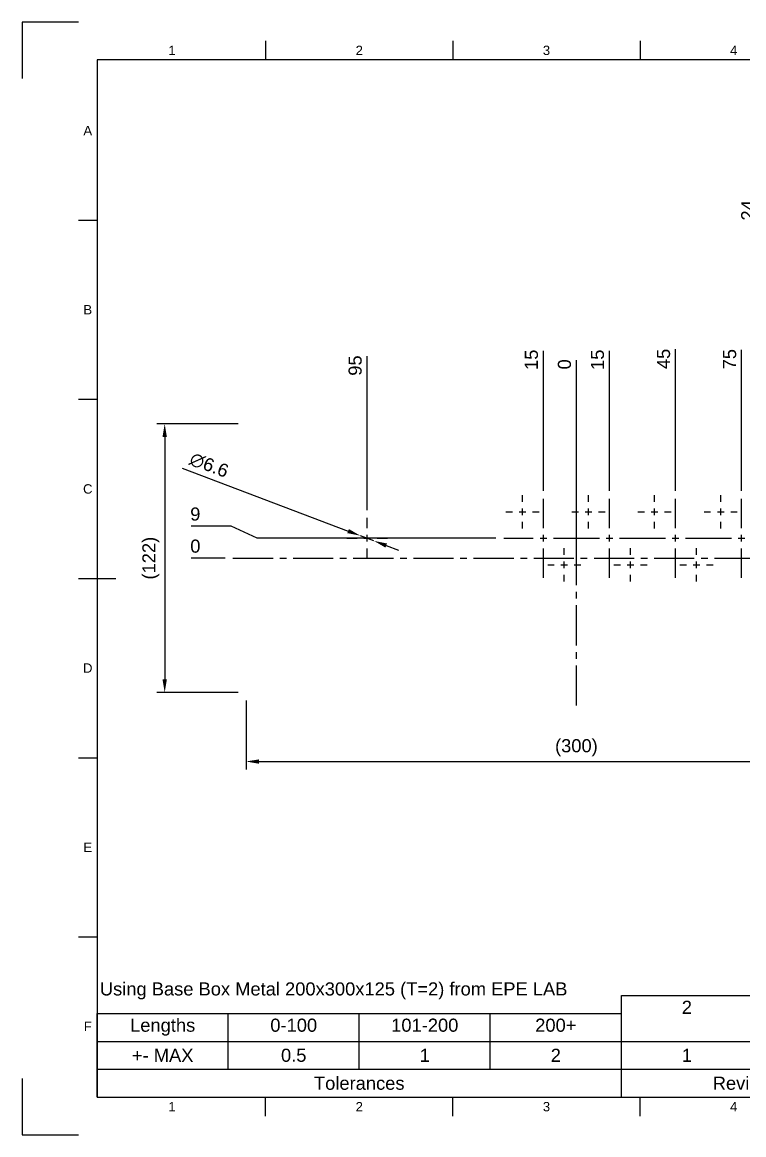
# Paper-space layout 'Sheet1' of a CAD drawing. Header units: millimetres. Extents: x 0 to 420, y 0 to 297.
# Drawn here: x 0 to 192.7, y 0 to 297 of the extents above; entities that cross this region are included whole.
import ezdxf
from ezdxf.enums import TextEntityAlignment as Align

# ---------------------------------------------------------------- set-up
doc = ezdxf.new("R2010")
doc.units = ezdxf.units.MM
doc.header["$LTSCALE"] = 0.75
doc.linetypes.add('CENTER2', pattern=[28.575, 19.05, -3.175, 3.175, -3.175])
for name, color, linetype, lineweight in [('BORDER', 7, 'Continuous', 25), ('Custom Tables', 7, 'Continuous', 25), ('FD_Dimensions', 7, 'Continuous', 25), ('Notes', 7, 'Continuous', 25), ('Smart Centers', 7, 'CENTER2', 25)]:
    doc.layers.add(name, color=color, linetype=linetype, lineweight=lineweight)
doc.styles.add('FusionTitle', font='arial.ttf')
doc.styles.get("Standard").update_dxf_attribs({"font": 'arial.ttf'})
doc.dimstyles.new('Dim-ISO-25', dxfattribs={"dimtxt": 3.5, "dimasz": 3.5, "dimexe": 2.1, "dimexo": 2.1, "dimgap": 1.4, "dimtad": 1, "dimzin": 12, "dimdsep": 46, "dimtxsty": 'Standard', "dimcen": 0, "dimazin": 3, "dimtp": 0.1, "dimtm": 0.1, "dimtfac": 0.714286, "dimtmove": 0, "dimatfit": 3, "dimfxl": 1, "dimtzin": 12, "dimarcsym": 0})

# ---------------------------------------------------------------- blocks, each defined once
blk = doc.blocks.new('ISO_A3_SHEET')
at = {"layer": 'BORDER'}
for p, q in [((65, 292), (65, 287)), ((115, 292), (115, 287)), ((165, 292), (165, 287)), ((410, 287), (20, 287)), ((20, 287), (20, 10)), ((15, 244.16666), (20, 244.16666)), ((15, 196.33333), (20, 196.33333)), ((15, 148.5), (25, 148.5)), ((15, 100.66667), (20, 100.66667)), ((15, 52.83334), (20, 52.83334)), ((20, 10), (410, 10)), ((65, 5), (65, 10)), ((115, 5), (115, 10)), ((165, 5), (165, 10))]:
    blk.add_line(p, q, dxfattribs=at)
at = {"layer": 'Defpoints'}
for p, q in [((15, 297), (0, 297)), ((0, 297), (0, 282)), ((0, 15), (0, 0)), ((0, 0), (15, 0))]:
    blk.add_line(p, q, dxfattribs=at)
at = {"layer": 'BORDER', "style": 'FusionTitle'}
for s, p in [('1', (40, 289.5)), ('2', (90, 289.5)), ('3', (140, 289.5)), ('4', (190, 289.5)), ('A', (17.5, 268.08333)), ('B', (17.5, 220.25)), ('C', (17.5, 172.41667)), ('D', (17.5, 124.58334)), ('E', (17.5, 76.75001)), ('F', (17.5, 28.91668)), ('1', (40, 7.5)), ('2', (90, 7.5)), ('3', (140, 7.5)), ('4', (190, 7.5))]:
    blk.add_text(s, height=2.5, dxfattribs=at).set_placement(p, align=Align.MIDDLE)
blk = doc.blocks.new('*T23')
at = {"layer": 'Custom Tables', "color": 0, "linetype": 'ByBlock', "lineweight": -2, "transparency": 16777216}
for p, q in [((0, 22.4), (140, 22.4)), ((0, 0), (0, 22.4)), ((35, 7.47), (35, 22.4)), ((70, 7.47), (70, 22.4)), ((105, 7.47), (105, 22.4)), ((140, 0), (140, 22.4)), ((0, 14.93), (140, 14.93)), ((0, 7.47), (140, 7.47)), ((0, 0), (140, 0))]:
    blk.add_line(p, q, dxfattribs=at)
at = {"layer": 'Custom Tables', "color": 0, "transparency": 16777216, "char_height": 3.5}
for s, insert, width, attachment_point in [('Lengths', (17.5, 21), 32.2, 2), ('0-100', (52.5, 21), 32.2, 2), ('101-200', (87.5, 21), 32.2, 2), ('200+', (122.5, 21), 32.2, 2), ('+- MAX', (17.5, 11.2), 32.2, 5), ('0.5', (52.5, 11.2), 32.2, 5), ('1', (87.5, 11.2), 32.2, 5), ('2', (122.5, 11.2), 32.2, 5), ('Tolerances', (70, 3.73), 137.2, 5)]:
    blk.add_mtext(s, dxfattribs=dict(at, insert=insert, width=width, attachment_point=attachment_point))
blk = doc.blocks.new('*D24')
at = {"layer": 'Defpoints', "color": 0, "transparency": 16777216}
for p in [(59.76, 118.05), (236.23, 118.05), (236.23, 99.64)]:
    blk.add_point(p, dxfattribs=at)
at = {"layer": 'FD_Dimensions', "color": 0, "lineweight": -2, "transparency": 16777216}
for p, q in [((59.76, 115.95), (59.76, 97.54)), ((236.23, 115.95), (236.23, 97.54)), ((63.26, 99.64), (232.73, 99.64))]:
    blk.add_line(p, q, dxfattribs=at)
at = {"layer": 'FD_Dimensions', "color": 0, "transparency": 16777216}
for points in [[(63.26, 100.22), (63.26, 99.05), (59.76, 99.64)], [(232.73, 100.22), (232.73, 99.05), (236.23, 99.64)]]:
    blk.add_solid(points, dxfattribs=at)
at = {"layer": 'FD_Dimensions', "color": 0, "transparency": 16777216, "insert": (147.99, 103.33), "char_height": 3.5, "attachment_point": 5}
blk.add_mtext('(300)', dxfattribs=at)
blk = doc.blocks.new('*D25')
at = {"layer": 'Defpoints', "color": 0, "transparency": 16777216}
for p in [(59.76, 189.81), (38.04, 118.05), (59.76, 118.05)]:
    blk.add_point(p, dxfattribs=at)
at = {"layer": 'FD_Dimensions', "color": 0, "lineweight": -2, "transparency": 16777216}
for p, q in [((57.66, 189.81), (35.94, 189.81)), ((38.04, 186.31), (38.04, 121.55)), ((57.66, 118.05), (35.94, 118.05))]:
    blk.add_line(p, q, dxfattribs=at)
at = {"layer": 'FD_Dimensions', "color": 0, "transparency": 16777216}
for points in [[(37.46, 186.31), (38.62, 186.31), (38.04, 189.81)], [(37.46, 121.55), (38.62, 121.55), (38.04, 118.05)]]:
    blk.add_solid(points, dxfattribs=at)
at = {"layer": 'FD_Dimensions', "color": 0, "transparency": 16777216, "insert": (34.35, 153.93), "char_height": 3.5, "attachment_point": 5, "rotation": 90}
blk.add_mtext('(122)', dxfattribs=at)
blk = doc.blocks.new('*U27')
at = {"layer": 'Smart Centers', "color": 0, "ltscale": 0.75, "transparency": 16777216}
blk.add_line((0, -39.38), (0, 39.38), dxfattribs=at)
blk = doc.blocks.new('*U28')
at = {"layer": 'Smart Centers', "color": 0, "ltscale": 0.75, "transparency": 16777216}
blk.add_line((-91.74, 0), (91.74, 0), dxfattribs=at)
blk = doc.blocks.new('*U33')
at = {"layer": 'Smart Centers', "color": 0, "ltscale": 0.75, "transparency": 16777216}
for p, q in [((0, 2.68), (0, 5.44)), ((-5.44, 0), (-2.68, 0)), ((2.68, 0), (5.44, 0)), ((0, -5.44), (0, -2.68))]:
    blk.add_line(p, q, dxfattribs=at)
at = {"layer": 'Smart Centers', "color": 0, "linetype": 'Continuous', "ltscale": 0.75, "transparency": 16777216}
for p, q in [((-0.89, 0), (0.89, 0)), ((0, -0.89), (0, 0.89))]:
    blk.add_line(p, q, dxfattribs=at)
blk = doc.blocks.new('*U34')
at = {"layer": 'Smart Centers', "color": 0, "ltscale": 0.75, "transparency": 16777216}
for p, q in [((0, 2.68), (0, 4.44)), ((-4.44, 0), (-2.68, 0)), ((2.68, 0), (4.44, 0)), ((0, -4.44), (0, -2.68))]:
    blk.add_line(p, q, dxfattribs=at)
at = {"layer": 'Smart Centers', "color": 0, "linetype": 'Continuous', "ltscale": 0.75, "transparency": 16777216}
for p, q in [((-0.89, 0), (0.89, 0)), ((0, -0.89), (0, 0.89))]:
    blk.add_line(p, q, dxfattribs=at)
blk = doc.blocks.new('*U35')
at = {"layer": 'Smart Centers', "color": 0, "ltscale": 0.75, "transparency": 16777216}
for p, q in [((0, 2.68), (0, 4.44)), ((-4.44, 0), (-2.68, 0)), ((2.68, 0), (4.44, 0)), ((0, -4.44), (0, -2.68))]:
    blk.add_line(p, q, dxfattribs=at)
at = {"layer": 'Smart Centers', "color": 0, "linetype": 'Continuous', "ltscale": 0.75, "transparency": 16777216}
for p, q in [((-0.89, 0), (0.89, 0)), ((0, -0.89), (0, 0.89))]:
    blk.add_line(p, q, dxfattribs=at)
blk = doc.blocks.new('*U36')
at = {"layer": 'Smart Centers', "color": 0, "ltscale": 0.75, "transparency": 16777216}
for p, q in [((0, 2.68), (0, 10.56)), ((-10.56, 0), (-2.68, 0)), ((2.68, 0), (10.56, 0)), ((0, -10.56), (0, -2.68))]:
    blk.add_line(p, q, dxfattribs=at)
at = {"layer": 'Smart Centers', "color": 0, "linetype": 'Continuous', "ltscale": 0.75, "transparency": 16777216}
for p, q in [((-0.89, 0), (0.89, 0)), ((0, -0.89), (0, 0.89))]:
    blk.add_line(p, q, dxfattribs=at)
blk = doc.blocks.new('*U37')
at = {"layer": 'Smart Centers', "color": 0, "ltscale": 0.75, "transparency": 16777216}
for p, q in [((0, 2.68), (0, 4.44)), ((-4.44, 0), (-2.68, 0)), ((2.68, 0), (4.44, 0)), ((0, -4.44), (0, -2.68))]:
    blk.add_line(p, q, dxfattribs=at)
at = {"layer": 'Smart Centers', "color": 0, "linetype": 'Continuous', "ltscale": 0.75, "transparency": 16777216}
for p, q in [((-0.89, 0), (0.89, 0)), ((0, -0.89), (0, 0.89))]:
    blk.add_line(p, q, dxfattribs=at)
blk = doc.blocks.new('*U38')
at = {"layer": 'Smart Centers', "color": 0, "ltscale": 0.75, "transparency": 16777216}
for p, q in [((0, 2.68), (0, 4.44)), ((-4.44, 0), (-2.68, 0)), ((2.68, 0), (4.44, 0)), ((0, -4.44), (0, -2.68))]:
    blk.add_line(p, q, dxfattribs=at)
at = {"layer": 'Smart Centers', "color": 0, "linetype": 'Continuous', "ltscale": 0.75, "transparency": 16777216}
for p, q in [((-0.89, 0), (0.89, 0)), ((0, -0.89), (0, 0.89))]:
    blk.add_line(p, q, dxfattribs=at)
blk = doc.blocks.new('*U39')
at = {"layer": 'Smart Centers', "color": 0, "ltscale": 0.75, "transparency": 16777216}
for p, q in [((0, 2.68), (0, 10.56)), ((-10.56, 0), (-2.68, 0)), ((2.68, 0), (10.56, 0)), ((0, -10.56), (0, -2.68))]:
    blk.add_line(p, q, dxfattribs=at)
at = {"layer": 'Smart Centers', "color": 0, "linetype": 'Continuous', "ltscale": 0.75, "transparency": 16777216}
for p, q in [((-0.89, 0), (0.89, 0)), ((0, -0.89), (0, 0.89))]:
    blk.add_line(p, q, dxfattribs=at)
blk = doc.blocks.new('*U40')
at = {"layer": 'Smart Centers', "color": 0, "ltscale": 0.75, "transparency": 16777216}
for p, q in [((0, 2.68), (0, 10.56)), ((-10.56, 0), (-2.68, 0)), ((2.68, 0), (10.56, 0)), ((0, -10.56), (0, -2.68))]:
    blk.add_line(p, q, dxfattribs=at)
at = {"layer": 'Smart Centers', "color": 0, "linetype": 'Continuous', "ltscale": 0.75, "transparency": 16777216}
for p, q in [((-0.89, 0), (0.89, 0)), ((0, -0.89), (0, 0.89))]:
    blk.add_line(p, q, dxfattribs=at)
blk = doc.blocks.new('*U41')
at = {"layer": 'Smart Centers', "color": 0, "ltscale": 0.75, "transparency": 16777216}
for p, q in [((0, 2.68), (0, 4.44)), ((-4.44, 0), (-2.68, 0)), ((2.68, 0), (4.44, 0)), ((0, -4.44), (0, -2.68))]:
    blk.add_line(p, q, dxfattribs=at)
at = {"layer": 'Smart Centers', "color": 0, "linetype": 'Continuous', "ltscale": 0.75, "transparency": 16777216}
for p, q in [((-0.89, 0), (0.89, 0)), ((0, -0.89), (0, 0.89))]:
    blk.add_line(p, q, dxfattribs=at)
blk = doc.blocks.new('*U42')
at = {"layer": 'Smart Centers', "color": 0, "ltscale": 0.75, "transparency": 16777216}
for p, q in [((0, 2.68), (0, 4.44)), ((-4.44, 0), (-2.68, 0)), ((2.68, 0), (4.44, 0)), ((0, -4.44), (0, -2.68))]:
    blk.add_line(p, q, dxfattribs=at)
at = {"layer": 'Smart Centers', "color": 0, "linetype": 'Continuous', "ltscale": 0.75, "transparency": 16777216}
for p, q in [((-0.89, 0), (0.89, 0)), ((0, -0.89), (0, 0.89))]:
    blk.add_line(p, q, dxfattribs=at)
blk = doc.blocks.new('*U43')
at = {"layer": 'Smart Centers', "color": 0, "ltscale": 0.75, "transparency": 16777216}
for p, q in [((0, 2.68), (0, 10.56)), ((-10.56, 0), (-2.68, 0)), ((2.68, 0), (10.56, 0)), ((0, -10.56), (0, -2.68))]:
    blk.add_line(p, q, dxfattribs=at)
at = {"layer": 'Smart Centers', "color": 0, "linetype": 'Continuous', "ltscale": 0.75, "transparency": 16777216}
for p, q in [((-0.89, 0), (0.89, 0)), ((0, -0.89), (0, 0.89))]:
    blk.add_line(p, q, dxfattribs=at)
blk = doc.blocks.new('*U44')
at = {"layer": 'Smart Centers', "color": 0, "ltscale": 0.75, "transparency": 16777216}
for p, q in [((0, 2.68), (0, 4.44)), ((-4.44, 0), (-2.68, 0)), ((2.68, 0), (4.44, 0)), ((0, -4.44), (0, -2.68))]:
    blk.add_line(p, q, dxfattribs=at)
at = {"layer": 'Smart Centers', "color": 0, "linetype": 'Continuous', "ltscale": 0.75, "transparency": 16777216}
for p, q in [((-0.89, 0), (0.89, 0)), ((0, -0.89), (0, 0.89))]:
    blk.add_line(p, q, dxfattribs=at)
blk = doc.blocks.new('*D46')
at = {"layer": 'Defpoints', "color": 0, "transparency": 16777216}
for p in [(147.99, 203.13), (147.99, 153.93)]:
    blk.add_point(p, dxfattribs=at)
at = {"layer": 'FD_Dimensions', "color": 0, "lineweight": -2, "transparency": 16777216}
blk.add_line((147.99, 156.03), (147.99, 206.81), dxfattribs=at)
at = {"layer": 'FD_Dimensions', "color": 0, "transparency": 16777216, "insert": (144.81, 205.67), "char_height": 3.5, "attachment_point": 5, "rotation": 90}
blk.add_mtext('0', dxfattribs=at)
blk = doc.blocks.new('*D47')
at = {"layer": 'Defpoints', "color": 0, "transparency": 16777216}
for p in [(156.82, 203.13), (156.82, 169.79)]:
    blk.add_point(p, dxfattribs=at)
at = {"layer": 'FD_Dimensions', "color": 0, "lineweight": -2, "transparency": 16777216}
blk.add_line((156.82, 171.89), (156.82, 209.24), dxfattribs=at)
at = {"layer": 'FD_Dimensions', "color": 0, "transparency": 16777216, "insert": (153.63, 206.89), "char_height": 3.5, "attachment_point": 5, "rotation": 90}
blk.add_mtext('15', dxfattribs=at)
blk = doc.blocks.new('*D48')
at = {"layer": 'Defpoints', "color": 0, "transparency": 16777216}
for p in [(174.46, 203.13), (174.46, 169.79)]:
    blk.add_point(p, dxfattribs=at)
at = {"layer": 'FD_Dimensions', "color": 0, "lineweight": -2, "transparency": 16777216}
blk.add_line((174.46, 171.89), (174.46, 209.71), dxfattribs=at)
at = {"layer": 'FD_Dimensions', "color": 0, "transparency": 16777216, "insert": (171.28, 207.12), "char_height": 3.5, "attachment_point": 5, "rotation": 90}
blk.add_mtext('45', dxfattribs=at)
blk = doc.blocks.new('*D49')
at = {"layer": 'Defpoints', "color": 0, "transparency": 16777216}
for p in [(192.11, 203.13), (192.11, 169.79)]:
    blk.add_point(p, dxfattribs=at)
at = {"layer": 'FD_Dimensions', "color": 0, "lineweight": -2, "transparency": 16777216}
blk.add_line((192.11, 171.89), (192.11, 209.54), dxfattribs=at)
at = {"layer": 'FD_Dimensions', "color": 0, "transparency": 16777216, "insert": (188.93, 207.04), "char_height": 3.5, "attachment_point": 5, "rotation": 90}
blk.add_mtext('75', dxfattribs=at)
blk = doc.blocks.new('*D50')
at = {"layer": 'Defpoints', "color": 0, "transparency": 16777216}
for p in [(139.17, 203.13), (139.17, 169.79)]:
    blk.add_point(p, dxfattribs=at)
at = {"layer": 'FD_Dimensions', "color": 0, "lineweight": -2, "transparency": 16777216}
blk.add_line((139.17, 171.89), (139.17, 209.24), dxfattribs=at)
at = {"layer": 'FD_Dimensions', "color": 0, "transparency": 16777216, "insert": (135.98, 206.89), "char_height": 3.5, "attachment_point": 5, "rotation": 90}
blk.add_mtext('15', dxfattribs=at)
blk = doc.blocks.new('*D51')
at = {"layer": 'Defpoints', "color": 0, "transparency": 16777216}
for p in [(92.11, 201.43), (92.11, 164.67)]:
    blk.add_point(p, dxfattribs=at)
at = {"layer": 'FD_Dimensions', "color": 0, "lineweight": -2, "transparency": 16777216}
for p, q in [((92.11, 194.43), (92.11, 207.87)), ((92.11, 187.43), (92.11, 194.43)), ((92.11, 166.77), (92.11, 187.43))]:
    blk.add_line(p, q, dxfattribs=at)
at = {"layer": 'FD_Dimensions', "color": 0, "transparency": 16777216, "insert": (88.92, 205.35), "char_height": 3.5, "attachment_point": 5, "rotation": 90}
blk.add_mtext('95', dxfattribs=at)
blk = doc.blocks.new('*D52')
at = {"layer": 'Defpoints', "color": 0, "transparency": 16777216}
for p in [(48.77, 153.93), (56.26, 153.93)]:
    blk.add_point(p, dxfattribs=at)
at = {"layer": 'FD_Dimensions', "color": 0, "lineweight": -2, "transparency": 16777216}
blk.add_line((54.16, 153.93), (45.09, 153.93), dxfattribs=at)
at = {"layer": 'FD_Dimensions', "color": 0, "transparency": 16777216, "insert": (46.23, 157.12), "char_height": 3.5, "attachment_point": 5}
blk.add_mtext('0', dxfattribs=at)
blk = doc.blocks.new('*D53')
at = {"layer": 'Defpoints', "color": 0, "transparency": 16777216}
for p in [(48.77, 162.49), (128.61, 159.23)]:
    blk.add_point(p, dxfattribs=at)
at = {"layer": 'FD_Dimensions', "color": 0, "lineweight": -2, "transparency": 16777216}
for p, q in [((55.77, 162.49), (45.07, 162.49)), ((62.77, 159.23), (55.77, 162.49)), ((126.51, 159.23), (62.77, 159.23))]:
    blk.add_line(p, q, dxfattribs=at)
at = {"layer": 'FD_Dimensions', "color": 0, "transparency": 16777216, "insert": (46.22, 165.68), "char_height": 3.5, "attachment_point": 5}
blk.add_mtext('9', dxfattribs=at)
blk = doc.blocks.new('*D54')
at = {"layer": 'Defpoints', "color": 0, "transparency": 16777216}
for p in [(90.3, 159.92), (93.93, 158.54)]:
    blk.add_point(p, dxfattribs=at)
at = {"layer": 'FD_Dimensions', "color": 0, "lineweight": -2, "transparency": 16777216}
for p, q in [((42.67, 177.98), (87.02, 161.16)), ((93.93, 158.54), (90.3, 159.92)), ((97.2, 157.3), (100.47, 156.06))]:
    blk.add_line(p, q, dxfattribs=at)
at = {"layer": 'FD_Dimensions', "color": 0, "transparency": 16777216}
for points in [[(87.23, 161.7), (86.82, 160.61), (90.3, 159.92)], [(97.4, 157.84), (96.99, 156.75), (93.93, 158.54)]]:
    blk.add_solid(points, dxfattribs=at)
at = {"layer": 'FD_Dimensions', "color": 0, "transparency": 16777216, "insert": (49.9, 178.75), "char_height": 3.5, "attachment_point": 5, "rotation": 339.226}
blk.add_mtext('∅6.6', dxfattribs=at)
blk = doc.blocks.new('*D70')
at = {"layer": 'Defpoints', "color": 0, "transparency": 16777216}
for p in [(196.91, 263.93), (224.42, 263.93), (251.57, 229.64)]:
    blk.add_point(p, dxfattribs=at)
at = {"layer": 'FD_Dimensions', "color": 0, "lineweight": -2, "transparency": 16777216}
for p, q in [((222.32, 263.93), (194.81, 263.93)), ((196.91, 233.14), (196.91, 260.43)), ((249.47, 229.64), (194.81, 229.64))]:
    blk.add_line(p, q, dxfattribs=at)
at = {"layer": 'FD_Dimensions', "color": 0, "transparency": 16777216}
for points in [[(196.33, 260.43), (197.49, 260.43), (196.91, 263.93)], [(196.33, 233.14), (197.49, 233.14), (196.91, 229.64)]]:
    blk.add_solid(points, dxfattribs=at)
at = {"layer": 'FD_Dimensions', "color": 0, "transparency": 16777216, "insert": (193.75, 246.78), "char_height": 3.5, "attachment_point": 5, "rotation": 90}
blk.add_mtext('24', dxfattribs=at)
blk = doc.blocks.new('*T80')
at = {"layer": 'Custom Tables', "color": 0, "linetype": 'ByBlock', "lineweight": -2, "transparency": 16777216}
for p, q in [((0, 27.18), (70, 27.18)), ((0, 0), (0, 27.18)), ((35, 7.47), (35, 27.18)), ((70, 0), (70, 27.18)), ((0, 14.93), (70, 14.93)), ((0, 7.47), (70, 7.47)), ((0, 0), (70, 0))]:
    blk.add_line(p, q, dxfattribs=at)
at = {"layer": 'Custom Tables', "color": 0, "transparency": 16777216, "char_height": 3.5}
for s, insert, width, attachment_point in [('2', (17.5, 25.78), 32.2, 2), ('New C14 socket', (52.5, 25.78), 32.2, 2), ('1', (17.5, 11.2), 32.2, 5), ('Frst', (52.5, 11.2), 32.2, 5), ('Revisions', (35, 3.73), 67.2, 5)]:
    blk.add_mtext(s, dxfattribs=dict(at, insert=insert, width=width, attachment_point=attachment_point))

psp = doc.layouts.new('Sheet1')

# ---------------------------------------------------------------- block references
for name, p in [('*T80', (160, 10)), ('*T23', (20, 10))]:
    psp.add_blockref(name, p)
at = {"layer": 'BORDER'}
psp.add_blockref('ISO_A3_SHEET', (0, 0), dxfattribs=at)
at = {"layer": 'Smart Centers', "ltscale": 0.75}
for name, p in [('*U27', (147.9925, 153.9325)), ('*U36', (139.1689, 159.2266)), ('*U34', (133.5807, 166.2854)), ('*U39', (156.816, 159.2266)), ('*U37', (151.2278, 166.2854)), ('*U40', (174.463, 159.2266)), ('*U41', (168.8748, 166.2854)), ('*U43', (192.1101, 159.2266)), ('*U44', (186.5219, 166.2854)), ('*U33', (92.1101, 159.2266)), ('*U35', (144.7572, 152.1678)), ('*U38', (162.4042, 152.1678)), ('*U42', (180.0513, 152.1678)), ('*U28', (147.9925, 153.9325))]:
    psp.add_blockref(name, p, dxfattribs=at)

# ---------------------------------------------------------------- texts
at = {"layer": 'Notes', "insert": (20.7279, 40.6839), "char_height": 3.5, "attachment_point": 1}
psp.add_mtext_dynamic_manual_height_columns('Using Base Box Metal 200x300x125 (T=2) from EPE LAB', width=128.863551, gutter_width=17.5, heights=[0], dxfattribs=at)

# ---------------------------------------------------------------- dimensions: what is measured, and where the dimension line sits
at = {"layer": 'FD_Dimensions'}
dim = psp.add_linear_dim(base=(196.9103, 263.9267), p1=(251.5658, 229.641), p2=(224.423, 263.9267), angle=90, dimstyle='Dim-ISO-25', override={"dimlfac": -0.7}, dxfattribs=at)
dim.commit()
dim.dimension.update_dxf_attribs({"geometry": '*D70', "text_midpoint": (196.9103, 246.7838), "dimtype": 160})
for feature_location, offset, dtype, origin, picture, middle in [((92.1101, 164.6678), (-0.0035, 36.7589), 1, (147.9925, 153.9325), '*D51', (88.9196, 205.3466)), ((139.1689, 169.7854), (0, 33.345), 1, (147.9925, 153.9325), '*D50', (135.9819, 206.8856)), ((174.463, 169.7854), (0, 33.345), 1, (147.9925, 153.9325), '*D48', (171.2832, 207.1208)), ((192.1101, 169.7854), (0, 33.345), 1, (147.9925, 153.9325), '*D49', (188.9303, 207.036)), ((156.816, 169.7854), (0, 33.345), 1, (147.9925, 153.9325), '*D47', (153.629, 206.8856)), ((147.9924606238, 153.9324885945), (0, 49.1979171325), 1, (147.9924606238, 153.9324885945), '*D46', (144.8054551667, 205.6716062726)), ((128.6101, 159.2266), (-79.8415, 3.2682), 0, (147.9925, 153.9325), '*D53', (46.2179, 165.6818)), ((56.2571665061, 153.9324885945), (-7.4885475479, 0), 0, (147.9924606238, 153.9324885945), '*D52', (46.2274184126, 157.1194940515))]:
    dim = psp.add_ordinate_dim(feature_location=feature_location, offset=offset, dtype=dtype, origin=origin, dimstyle='Dim-ISO-25', override={"dimlfac": -1.7}, dxfattribs=at)
    dim.commit()
    dim.dimension.update_dxf_attribs({"geometry": picture, "text_midpoint": middle})
dim = psp.add_linear_dim(base=(38.0405, 118.0501), p1=(59.7572, 189.8148), p2=(59.7572, 118.0501), angle=90, text='(<>)', dimstyle='Dim-ISO-25', override={"dimlfac": -1.7}, dxfattribs=at)
dim.commit()
dim.dimension.update_dxf_attribs({"geometry": '*D25', "text_midpoint": (38.0405, 153.9325), "dimtype": 160})
dim = psp.add_diameter_dim_2p(p1=(93.9251, 158.5381), p2=(90.2951, 159.9151), dimstyle='Dim-ISO-25', override={"dimlfac": -1.7}, dxfattribs=at)
dim.commit()
dim.dimension.update_dxf_attribs({"geometry": '*D54', "text_midpoint": (48.7335, 175.6813), "dimtype": 163})
dim = psp.add_linear_dim(base=(236.2278, 99.6361), p1=(59.7572, 118.0501), p2=(236.2278, 118.0501), angle=180, text='(<>)', dimstyle='Dim-ISO-25', override={"dimlfac": -1.7, "dimclrd": 0, "dimclre": 0}, dxfattribs=at)
dim.commit()
dim.dimension.update_dxf_attribs({"geometry": '*D24', "text_midpoint": (147.9925, 103.3304)})

doc.saveas('drawing.dxf')
